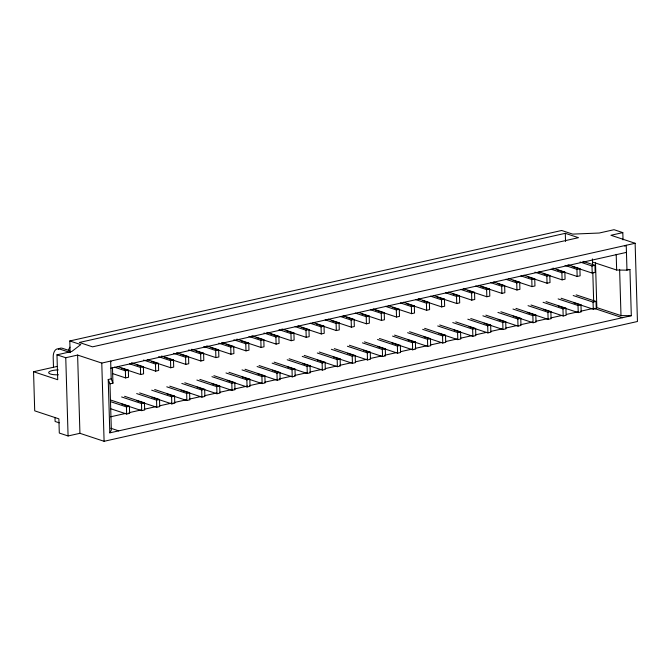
<?xml version="1.0" encoding="UTF-8"?>
<svg xmlns="http://www.w3.org/2000/svg" width="671" height="671" viewBox="0 0 671 671"><rect width="100%" height="100%" fill="white"/><g stroke="black" fill="none" stroke-linecap="round" stroke-linejoin="round"><path stroke-width="1.01" d="M626.848 269.457L629.943 269.49L631.31 315.714L109.818 432.854L111.344 430.069L109.977 383.846L108.232 379.518L111.193 378.847L110.665 361.073L110.908 361.669M624.835 246.232L626.236 245.267L626.974 270.153L616.657 270.036L592.493 262.034M70.136 352.367L69.801 340.96L561.669 230.48L572.648 234.112L599.211 233.03L614.032 229.7L622.814 232.611L623.032 239.908M565.292 233.323L79.354 342.478L92.531 346.84L578.477 237.685L565.292 233.323L565.536 241.451M622.814 232.611L610.962 235.269L635.127 243.271L637.45 321.501L104.097 441.3L79.933 433.307L68.081 435.965L59.3 433.055L58.872 418.83L34.707 410.837L33.55 371.726L57.714 379.719L56.976 354.825L71.789 351.495L80.78 344.6L69.801 340.96M56.976 354.825L65.758 357.735L77.61 355.068L101.774 363.07L635.127 243.271M33.55 371.726L57.052 366.441M110.874 368.186L626.454 252.38M114.439 367.171L125.368 370.786L128.337 370.115L128.547 377.228L125.586 377.899L112.661 373.621M129.495 363.783L140.424 367.406L143.384 366.735L143.594 373.848L140.633 374.519L121.753 368.27M143.552 360.075L155.479 364.026L158.44 363.355L158.65 370.467L155.689 371.138L136.809 364.89M158.599 356.695L170.526 360.646L173.487 359.975L173.705 367.087L170.736 367.75L151.856 361.51M173.655 353.315L185.582 357.257L188.543 356.595L188.752 363.707L185.792 364.37L164.923 357.467M188.71 349.935L200.629 353.877L203.598 353.214L203.808 360.327L200.847 360.99L180.969 354.414M203.758 346.555L215.685 350.497L218.645 349.834L218.863 356.947L215.894 357.609L196.024 351.034M218.813 343.175L230.74 347.117L233.701 346.454L233.911 353.567L230.95 354.229L211.071 347.653M233.869 339.794L245.787 343.737L248.756 343.074L248.966 350.187L245.997 350.849L226.127 344.273M248.916 336.406L260.843 340.356L263.804 339.694L264.013 346.798L261.053 347.469L241.183 340.893M263.971 333.026L275.898 336.976L278.859 336.305L279.069 343.418L276.108 344.089L256.23 337.513M279.019 329.646L290.946 333.596L293.906 332.925L294.124 340.038L291.155 340.709L270.287 333.797M295.072 326.592L306.001 330.216L308.962 329.545L309.172 336.657L306.211 337.328L286.332 330.744M310.119 323.212L321.048 326.827L324.018 326.165L324.227 333.277L321.266 333.94L301.388 327.364M325.175 319.832L336.104 323.447L339.065 322.785L339.274 329.897L336.314 330.56L316.444 323.984M340.222 316.452L351.159 320.067L354.12 319.404L354.33 326.517L351.369 327.18L331.491 320.604M355.278 313.072L366.207 316.687L369.176 316.024L369.385 323.137L366.416 323.799L346.546 317.224M370.333 309.692L381.262 313.307L384.223 312.644L384.433 319.757L381.472 320.419L361.594 313.843M385.38 306.311L396.309 309.927L399.279 309.264L399.488 316.376L396.527 317.039L375.659 310.136M400.436 302.931L411.365 306.546L414.326 305.884L414.544 312.988L411.575 313.659L392.694 307.41M415.483 299.551L426.421 303.166L429.381 302.495L429.591 309.608L426.63 310.279L406.752 303.703M430.539 296.163L441.468 299.786L444.437 299.115L444.647 306.228L441.677 306.899L422.797 300.65M445.594 292.782L456.523 296.406L459.484 295.735L459.694 302.847L456.733 303.51L436.863 296.934M460.642 289.402L471.579 293.017L474.54 292.355L474.749 299.467L471.788 300.13L452.908 293.881M475.697 286.022L486.626 289.637L489.587 288.975L489.805 296.087L486.836 296.75L467.955 290.501M490.753 282.642L501.682 286.257L504.642 285.594L504.852 292.707L501.891 293.37L481.023 286.467M505.8 279.262L516.729 282.877L519.698 282.214L519.908 289.327L516.947 289.989L498.058 283.741M520.855 275.882L531.784 279.497L534.745 278.834L534.955 285.947L531.994 286.609L513.114 280.361M534.913 272.166L546.84 276.116L549.801 275.454L550.01 282.566L547.05 283.229L528.169 276.98M550.958 269.121L561.887 272.736L564.856 272.074L565.066 279.178L562.097 279.849L543.216 273.6M565.016 265.406L576.943 269.356L579.903 268.685L580.113 275.798L577.152 276.469L557.274 269.893M580.071 262.025L591.99 265.976L594.959 265.305L595.169 272.418L592.208 273.089L572.329 266.504M109.977 383.846L112.938 383.175L112.476 367.49M626.974 270.153L629.943 269.49M110.547 401.652L126.442 406.911L129.402 406.249L129.62 413.361L126.651 414.024L110.757 408.765M121.619 396.955L141.497 403.531L144.458 402.868L144.668 409.981L141.707 410.644L121.828 404.068M136.674 393.575L156.544 400.151L159.513 399.488L159.723 406.601L156.762 407.263L136.884 400.688M151.721 390.195L171.6 396.771L174.561 396.108L174.77 403.221L171.81 403.883L151.94 397.307M166.777 386.815L186.655 393.391L189.616 392.72L189.826 399.832L186.865 400.503L166.987 393.927M181.833 383.435L201.703 390.01L204.672 389.339L204.881 396.452L201.912 397.123L181.044 390.212M196.88 380.054L216.758 386.63L219.719 385.959L219.929 393.072L216.968 393.743L197.098 387.159M211.935 376.666L231.814 383.25L234.775 382.579L234.984 389.692L232.023 390.354L212.145 383.778M225.993 372.959L246.861 379.861L249.822 379.199L250.04 386.311L247.071 386.974L227.201 380.398M242.038 369.906L261.916 376.481L264.877 375.819L265.087 382.931L262.126 383.594L242.248 377.018M257.094 366.525L276.964 373.101L279.933 372.439L280.142 379.551L277.182 380.214L257.303 373.638M272.141 363.145L292.019 369.721L294.98 369.058L295.19 376.171L292.229 376.834L272.359 370.258M287.196 359.765L307.075 366.341L310.036 365.678L310.245 372.791L307.284 373.453L287.406 366.878M302.252 356.385L322.122 362.961L325.091 362.298L325.301 369.411L322.332 370.073L302.462 363.497M317.299 353.005L337.178 359.581L340.138 358.91L340.348 366.022L337.387 366.693L317.509 360.117M331.357 349.289L352.225 356.2L355.194 355.529L355.404 362.642L352.443 363.313L333.562 357.064M347.41 346.244L367.28 352.82L370.241 352.149L370.459 359.262L367.49 359.933L347.62 353.349M362.457 342.856L382.336 349.44L385.297 348.769L385.506 355.882L382.545 356.544L363.665 350.304M377.513 339.476L397.383 346.051L400.352 345.389L400.562 352.501L397.593 353.164L377.723 346.588M392.56 336.096L412.439 342.671L415.399 342.009L415.609 349.121L412.648 349.784L391.78 342.881M407.616 332.715L427.494 339.291L430.455 338.629L430.665 345.741L427.704 346.404L407.825 339.828M422.671 329.335L442.541 335.911L445.502 335.248L445.72 342.361L442.751 343.024L423.871 336.775M437.718 325.955L457.597 332.531L460.558 331.868L460.767 338.981L457.807 339.643L438.926 333.395M452.774 322.575L472.644 329.151L475.613 328.488L475.823 335.592L472.862 336.263L453.973 330.015M467.821 319.195L487.7 325.77L490.66 325.1L490.87 332.212L487.909 332.883L469.029 326.634M482.877 315.815L502.755 322.39L505.716 321.719L505.926 328.832L502.965 329.503L484.085 323.254M497.932 312.426L517.802 319.01L520.771 318.339L520.981 325.452L518.012 326.123L498.142 319.539M512.98 309.046L532.858 315.63L535.819 314.959L536.028 322.072L533.068 322.734L513.189 316.158M528.035 305.666L547.905 312.241L550.874 311.579L551.084 318.691L548.123 319.354L527.255 312.451M543.091 302.285L562.961 308.861L565.921 308.199L566.139 315.311L563.17 315.974L543.3 309.398M558.138 298.905L578.016 305.481L580.977 304.819L581.187 311.931L578.226 312.594L558.347 306.018M573.193 295.525L593.063 302.101L596.033 301.438L596.242 308.551L593.281 309.214L573.403 302.638M110.581 416.817L125.905 413.378M128.975 412.69L141.237 409.931M144.299 409.243L155.538 406.718M159.623 405.804L171.885 403.053M173.932 402.592L186.194 399.832M189.256 399.144L201.518 396.393M204.58 395.705L216.842 392.954M219.912 392.258L232.166 389.507M234.213 389.046L247.498 386.068M249.537 385.607L261.799 382.856M264.869 382.168L277.123 379.409M279.17 378.947L291.432 376.196M294.494 375.508L306.756 372.757M309.817 372.07L322.08 369.31M325.15 368.622L336.389 366.098M339.451 365.41L351.713 362.659M355.798 361.736L367.037 359.211M370.107 358.524L381.346 355.999M384.408 355.311L396.67 352.56M400.755 351.638L411.994 349.113M415.064 348.425L426.303 345.9M430.388 344.986L441.627 342.462M445.712 341.539L456.951 339.014M461.036 338.1L472.275 335.575M475.345 334.888L486.584 332.363M490.669 331.44L501.908 328.916M505.993 328.002L517.232 325.477M520.302 324.789L532.564 322.038M535.626 321.35L547.888 318.591M550.95 317.903L562.189 315.378M566.282 314.464L578.545 311.705M580.583 311.252L592.845 308.492M595.487 262.403L596.829 307.603L620.994 315.596L631.31 315.714M583.032 261.363L594.959 265.305M567.976 264.743L579.903 268.685M552.929 268.123L564.856 272.074M538.872 271.83L549.801 275.454M523.816 275.211L534.745 278.834M576.154 294.863L596.033 301.438M508.761 278.599L519.698 282.214M593.869 308.266L622.42 317.719M561.099 298.243L580.977 304.819M493.713 281.979L504.642 285.594M546.051 301.623L565.921 308.199M478.658 285.36L489.587 288.975M530.996 305.003L550.874 311.579M463.611 288.74L474.54 292.355M515.949 308.383L535.819 314.959M448.555 292.12L459.484 295.735M500.893 311.763L520.771 318.339M433.5 295.5L444.437 299.115M485.838 315.144L505.716 321.719M418.452 298.88L429.381 302.495M470.79 318.524L490.66 325.1M403.397 302.26L414.326 305.884M455.735 321.904L475.613 328.488M388.341 305.64L399.279 309.264M439.69 324.957L460.558 331.868M373.294 309.021L384.223 312.644M424.634 328.337L445.502 335.248M358.239 312.409L369.176 316.024M409.587 331.726L430.455 338.629M343.191 315.789L354.12 319.404M394.531 335.106L415.399 342.009M328.136 319.17L339.065 322.785M379.484 338.486L400.352 345.389M313.08 322.55L324.018 326.165M364.428 341.866L385.297 348.769M298.033 325.93L308.962 329.545M349.373 345.246L370.241 352.149M281.988 328.983L293.906 332.925M334.326 348.626L355.194 355.529M266.932 332.363L278.859 336.305M319.27 352.007L340.138 358.91M251.877 335.743L263.804 339.694M304.215 355.387L325.091 362.298M236.829 339.123L248.756 343.074M289.167 358.767L310.036 365.678M221.774 342.504L233.701 346.454M274.112 362.147L294.98 369.058M206.727 345.884L218.645 349.834M259.065 365.536L279.933 372.439M191.671 349.264L203.598 353.214M244.999 369.243L264.877 375.819M176.616 352.652L188.543 356.595M228.954 372.296L249.822 379.199M161.568 356.033L173.487 359.975M213.906 375.676L234.775 382.579M147.511 359.74L158.44 363.355M199.849 379.383L219.719 385.959M131.466 362.793L143.384 366.735M184.793 382.764L204.672 389.339M69.759 350.732L62.437 348.308A11.071 6.291 77.3 0 0 58.352 349.323M117.4 366.5L128.337 370.115M70.455 352.611L59.467 348.979A11.071 6.291 77.3 0 0 53.194 357.467L53.495 367.465M169.738 386.144L189.616 392.72M154.691 389.524L174.561 396.108M139.635 392.912L159.513 399.488M124.588 396.293L144.458 402.868M110.522 400L129.402 406.249M110.824 428.249L118.7 430.857M59.283 422.856L55.097 421.472L54.98 417.471M111.193 378.847L112.938 383.175M619.618 269.365L620.994 315.596M616.196 254.343L616.657 270.036M592.401 258.897L592.585 265.12M592.803 272.309L593.65 301.078M591.99 265.976L592.208 273.089M593.063 302.101L593.281 309.214M576.943 269.356L577.152 276.469M578.016 305.481L578.226 312.594M561.887 272.736L562.097 279.849M562.961 308.861L563.17 315.974M546.84 276.116L547.05 283.229M547.905 312.241L548.123 319.354M531.784 279.497L531.994 286.609M532.858 315.63L533.068 322.734M516.729 282.877L516.947 289.989M517.802 319.01L518.012 326.123M501.682 286.257L501.891 293.37M502.755 322.39L502.965 329.503M486.626 289.637L486.836 296.75M487.7 325.77L487.909 332.883M471.579 293.017L471.788 300.13M472.644 329.151L472.862 336.263M456.523 296.406L456.733 303.51M457.597 332.531L457.807 339.643M441.468 299.786L441.677 306.899M442.541 335.911L442.751 343.024M426.421 303.166L426.63 310.279M427.494 339.291L427.704 346.404M411.365 306.546L411.575 313.659M412.439 342.671L412.648 349.784M396.309 309.927L396.527 317.039M397.383 346.051L397.593 353.164M381.262 313.307L381.472 320.419M382.336 349.44L382.545 356.544M366.207 316.687L366.416 323.799M367.28 352.82L367.49 359.933M351.159 320.067L351.369 327.18M352.225 356.2L352.443 363.313M336.104 323.447L336.314 330.56M337.178 359.581L337.387 366.693M321.048 326.827L321.266 333.94M322.122 362.961L322.332 370.073M306.001 330.216L306.211 337.328M307.075 366.341L307.284 373.453M290.946 333.596L291.155 340.709M292.019 369.721L292.229 376.834M275.898 336.976L276.108 344.089M276.964 373.101L277.182 380.214M260.843 340.356L261.053 347.469M261.916 376.481L262.126 383.594M245.787 343.737L245.997 350.849M246.861 379.861L247.071 386.974M230.74 347.117L230.95 354.229M231.814 383.25L232.023 390.354M215.685 350.497L215.894 357.609M216.758 386.63L216.968 393.743M200.629 353.877L200.847 360.99M201.703 390.01L201.912 397.123M185.582 357.257L185.792 364.37M186.655 393.391L186.865 400.503M170.526 360.646L170.736 367.75M171.6 396.771L171.81 403.883M155.479 364.026L155.689 371.138M156.544 400.151L156.762 407.263M140.424 367.406L140.633 374.519M141.497 403.531L141.707 410.644M125.368 370.786L125.586 377.899M126.442 406.911L126.651 414.024M108.232 379.518L109.818 432.854M101.774 363.07L104.097 441.3M77.61 355.068L79.933 433.307M65.758 357.735L68.081 435.965M68.593 350.312A11.071 6.291 77.3 0 1 69.952 347.175M58.411 374.795A9.226 2.449 -1.7 0 1 48.648 372.631A9.226 2.449 -1.7 0 1 58.276 369.906"/></g></svg>
